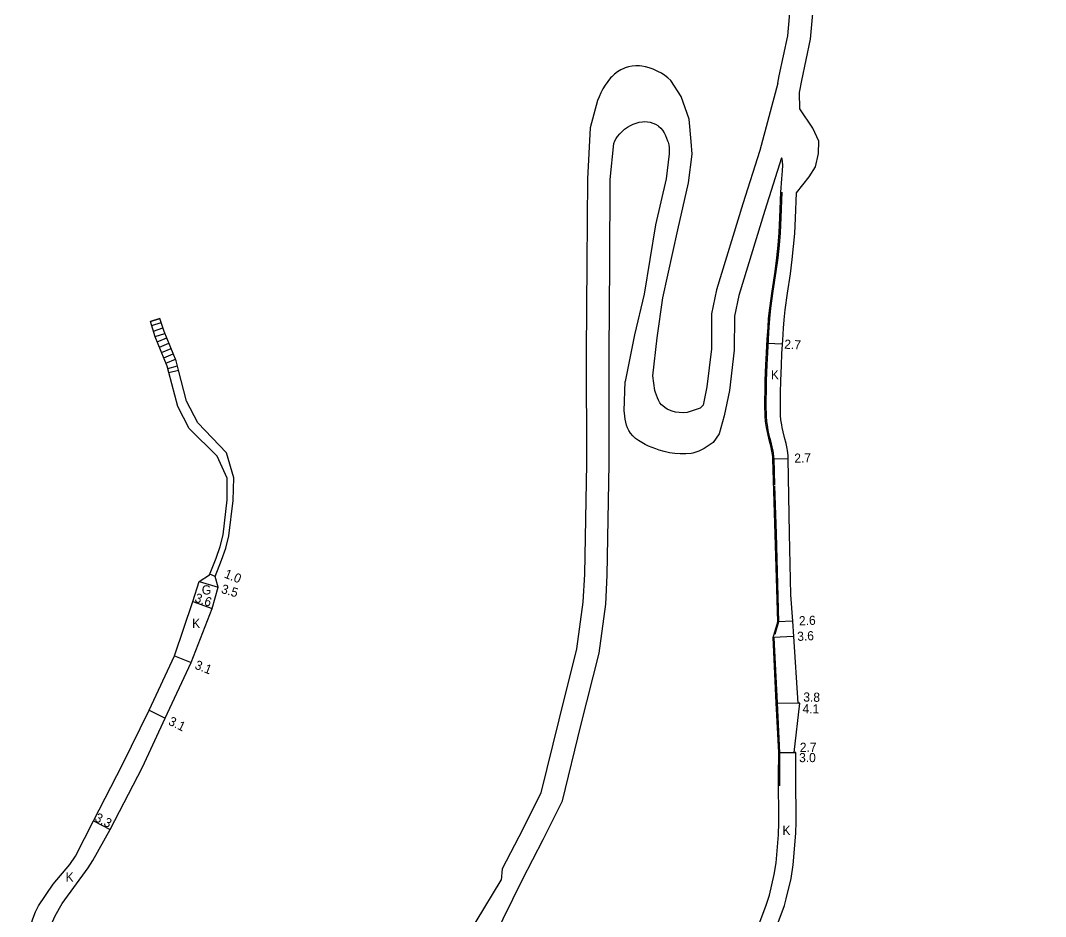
# Model space of a CAD drawing. Header units: metres. Extents: x -24000 to -20000, y -93000 to -89999.
# Drawn here: x -20632.9 to -20454.2, y -90519.1 to -90363 of the extents above; entities that cross this region are included whole.
import ezdxf

# ---------------------------------------------------------------- set-up
doc = ezdxf.new("R2010")
doc.units = ezdxf.units.M
doc.header["$LTSCALE"] = 2.5
for name, color, linetype in [('その他', 7, 'Continuous'), ('幅員', 7, 'Continuous'), ('歩道・分離帯・安全施設', 7, 'Continuous'), ('舗装', 7, 'Continuous'), ('道路', 7, 'Continuous')]:
    doc.layers.add(name, color=color, linetype=linetype)
doc.styles.get("Standard").update_dxf_attribs({"font": ''})
doc.styles.get('Standard').set_extended_font_data('@MS PGothic')

msp = doc.modelspace()

# ---------------------------------------------------------------- linework, layer by layer
at = {"layer": 'その他', "flags": 128}
for points in [[(-20610.29, -90415.46), (-20608.62, -90414.93)], [(-20607.07, -90424.32), (-20607.35, -90423.25), (-20609.44, -90418.12), (-20610.29, -90415.46)], [(-20610.07, -90416.15), (-20608.4, -90415.61)], [(-20605.38, -90423.93), (-20605.81, -90422.3), (-20607.9, -90417.17), (-20608.62, -90414.93)], [(-20609.77, -90417.1), (-20608.1, -90416.56)], [(-20609.46, -90418.05), (-20607.76, -90417.51)], [(-20609.09, -90418.98), (-20607.44, -90418.31)], [(-20608.71, -90419.9), (-20607.06, -90419.23)], [(-20608.33, -90420.83), (-20606.68, -90420.16)], [(-20607.96, -90421.76), (-20606.31, -90421.09)], [(-20607.58, -90422.68), (-20605.93, -90422.01)], [(-20607.25, -90423.63), (-20605.58, -90423.19)], [(-20607.07, -90424.32), (-20605.38, -90423.93)]]:
    msp.add_lwpolyline(points, dxfattribs=at)
at = {"layer": '幅員', "flags": 128}
for points in [[(-20500.08, -90419.41), (-20502.77, -90419.26)], [(-20501.76, -90439.4), (-20499.06, -90439.32)], [(-20601.81, -90460.76), (-20598.46, -90461.76)], [(-20599.02, -90459.86), (-20599.95, -90459.49)], [(-20602.91, -90464.27), (-20599.51, -90465.46)], [(-20498.3, -90467.67), (-20500.9, -90467.77)], [(-20498.11, -90470.36), (-20501.71, -90470.54)], [(-20606.07, -90473.72), (-20603.18, -90474.85)], [(-20501.16, -90481.89), (-20497.06, -90481.96)], [(-20501.16, -90481.89), (-20497.36, -90481.95)], [(-20610.49, -90483.21), (-20607.7, -90484.56)], [(-20500.73, -90490.59), (-20498.03, -90490.59)], [(-20500.73, -90490.59), (-20497.73, -90490.59)], [(-20620.23, -90502.5), (-20617.29, -90504)]]:
    msp.add_lwpolyline(points, dxfattribs=at)
at = {"layer": '歩道・分離帯・安全施設', "flags": 128}
for points in [[(-20500.2, -90392.9), (-20500.38, -90397.34), (-20500.48, -90399.96), (-20500.66, -90402.14), (-20500.9, -90404.33), (-20501.22, -90406.75), (-20501.74, -90410.16), (-20502.16, -90413.12), (-20502.35, -90414.94), (-20502.45, -90416.44), (-20502.58, -90418.52), (-20502.71, -90420.88), (-20502.82, -90422.98), (-20502.92, -90425.72), (-20502.95, -90427.86), (-20502.98, -90428.83), (-20502.99, -90429.95), (-20502.94, -90431.95), (-20502.87, -90432.88), (-20502.72, -90433.86), (-20502.62, -90434.43), (-20502.43, -90435.25), (-20502.18, -90436.27), (-20501.92, -90437.28), (-20501.77, -90438.06), (-20501.71, -90438.34), (-20501.63, -90439.02), (-20501.61, -90439.4), (-20501.47, -90443.91)], [(-20501.46, -90444.06), (-20501.2, -90452.48), (-20500.75, -90467.79), (-20501.39, -90470.01)], [(-20501.55, -90470.53), (-20501.56, -90470.56), (-20501.01, -90481.88), (-20500.58, -90490.63)], [(-20500.58, -90490.63), (-20500.6, -90494.72), (-20500.59, -90496.39)]]:
    msp.add_lwpolyline(points, dxfattribs=at)
at = {"layer": '舗装', "flags": 128}
msp.add_lwpolyline([(-20602.91, -90464.27), (-20599.51, -90465.46)], dxfattribs=at)
at = {"layer": '道路', "flags": 128}
for points in [[(-20500.89, -90373.91), (-20500.65, -90372.63), (-20499.14, -90365.65), (-20498.14, -90354.37), (-20497.52, -90344.09), (-20496.57, -90340.43), (-20493.83, -90334.88), (-20489.33, -90328.49), (-20481.98, -90320.96), (-20477.5, -90315.21), (-20474.21, -90310.23), (-20470.36, -90303.39), (-20465.69, -90295.46), (-20463.39, -90290.21), (-20460.28, -90282.82), (-20457.9, -90277.65)], [(-20497.13, -90375.55), (-20496.73, -90373.43), (-20495.18, -90366.25), (-20494.15, -90354.65), (-20493.55, -90344.72), (-20492.8, -90341.83), (-20490.38, -90336.93), (-20486.25, -90331.06), (-20478.96, -90323.6), (-20474.25, -90317.55), (-20470.79, -90312.31), (-20466.9, -90305.4), (-20462.13, -90297.29), (-20459.69, -90291.74), (-20456.54, -90284.24), (-20454.22, -90279.21)], [(-20517.74, -90376.2), (-20519.54, -90373.42), (-20520.05, -90372.95), (-20520.6, -90372.54), (-20521.2, -90372.17), (-20521.81, -90371.84), (-20522.02, -90371.74), (-20522.65, -90371.47), (-20523.3, -90371.24), (-20523.96, -90371.05), (-20524.63, -90370.93), (-20525, -90370.9), (-20525.64, -90370.88), (-20526.27, -90370.93), (-20526.9, -90371.04), (-20527.5, -90371.23), (-20527.65, -90371.28), (-20528.25, -90371.56), (-20528.82, -90371.92), (-20529.36, -90372.32), (-20529.86, -90372.78), (-20530.05, -90372.99), (-20530.55, -90373.59), (-20530.99, -90374.23), (-20531.38, -90374.9), (-20531.74, -90375.6), (-20532.07, -90376.31), (-20532.34, -90376.95), (-20533.62, -90381.7)], [(-20500.89, -90373.91), (-20504.04, -90385.65), (-20506.97, -90394.94), (-20511.59, -90409.91), (-20512.47, -90414.1), (-20512.48, -90420.2), (-20513.26, -90426.84), (-20513.92, -90430.01), (-20514.41, -90430.56)], [(-20522.69, -90424.94), (-20521.92, -90418.3), (-20520.94, -90411.29), (-20518.3, -90399.46), (-20516.44, -90391.26), (-20515.81, -90386.3), (-20516.02, -90384.04), (-20516.37, -90380.18), (-20517.74, -90376.2)], [(-20497.65, -90393), (-20495.4, -90390.25), (-20494.35, -90388.49), (-20493.81, -90386.16), (-20493.74, -90384.01), (-20494.79, -90381.72), (-20497.03, -90378.37), (-20497.13, -90375.55)], [(-20533.62, -90381.7), (-20534.1, -90390.6), (-20534.19, -90405.24), (-20534.32, -90420.91), (-20534.28, -90440.25), (-20534.62, -90459.48), (-20534.87, -90464.35), (-20535.97, -90472.48), (-20539.1, -90484.87), (-20542.23, -90497.62), (-20545.35, -90503.91), (-20548.96, -90510.83)], [(-20545.41, -90512.68), (-20541.8, -90505.75), (-20538.45, -90499), (-20535.22, -90485.85), (-20532.04, -90473.24), (-20530.88, -90464.73), (-20530.62, -90459.64), (-20530.28, -90440.26), (-20530.32, -90420.93), (-20530.19, -90405.3), (-20530.1, -90390.71), (-20529.48, -90384.41), (-20529.3, -90383.97), (-20529.07, -90383.55), (-20528.82, -90383.2), (-20528.45, -90382.74), (-20528.04, -90382.31), (-20527.6, -90381.93), (-20527.12, -90381.59), (-20527.08, -90381.57), (-20526.6, -90381.3), (-20526.1, -90381.06), (-20525.58, -90380.86), (-20525.05, -90380.71), (-20524.51, -90380.62), (-20524.13, -90380.6), (-20523.64, -90380.63), (-20523.15, -90380.71), (-20522.68, -90380.85), (-20522.22, -90381.04), (-20521.81, -90381.29), (-20521.67, -90381.39), (-20521.31, -90381.73), (-20520.99, -90382.12), (-20520.72, -90382.55), (-20520.48, -90383), (-20520.28, -90383.48), (-20520.1, -90383.96), (-20520.03, -90384.19), (-20519.91, -90384.67), (-20519.85, -90385.17), (-20519.83, -90385.67), (-20519.83, -90386.17), (-20519.84, -90386.24), (-20520.38, -90390.56), (-20522.21, -90398.61), (-20524.21, -90410.69), (-20525.88, -90417.77), (-20527.53, -90425.89)], [(-20500.25, -90386.92), (-20503.13, -90396.08), (-20507.71, -90410.92), (-20508.47, -90414.52), (-20508.48, -90420.44), (-20509.31, -90427.48), (-20510.23, -90431.88), (-20511.1, -90435.05), (-20512.15, -90436.55)], [(-20500.35, -90392.89), (-20500.18, -90390.56), (-20500.07, -90389.17), (-20500.04, -90388.19), (-20500.08, -90387.56), (-20500.16, -90387.11), (-20500.25, -90386.92)], [(-20505.22, -90523.42), (-20502.9, -90517.15), (-20502.37, -90515.41), (-20501.5, -90511.82), (-20501.18, -90509.78), (-20500.78, -90504.93), (-20500.7, -90502.77), (-20500.75, -90494.72), (-20500.73, -90490.59), (-20501.16, -90481.89), (-20501.71, -90470.54), (-20500.9, -90467.77), (-20501.35, -90452.49), (-20501.76, -90439.4), (-20501.78, -90439.03), (-20501.86, -90438.36), (-20501.92, -90438.09), (-20502.07, -90437.32), (-20502.32, -90436.3), (-20502.58, -90435.28), (-20502.76, -90434.46), (-20502.87, -90433.89), (-20503.02, -90432.9), (-20503.09, -90431.95), (-20503.14, -90429.95), (-20503.13, -90428.83), (-20503.1, -90427.85), (-20503.07, -90425.71), (-20502.97, -90422.97), (-20502.86, -90420.88), (-20502.73, -90418.51), (-20502.6, -90416.43), (-20502.5, -90414.93), (-20502.31, -90413.1), (-20501.89, -90410.13), (-20501.37, -90406.73), (-20501.05, -90404.32), (-20500.81, -90402.12), (-20500.63, -90399.95), (-20500.53, -90397.33), (-20500.35, -90392.89)], [(-20502.45, -90524.57), (-20499.73, -90517.22), (-20499.45, -90516.07), (-20498.59, -90512.54), (-20498.2, -90510.12), (-20497.75, -90504.62), (-20497.7, -90502.67), (-20497.75, -90494.71), (-20497.74, -90492.31), (-20497.73, -90490.59), (-20498.03, -90490.59), (-20497.06, -90481.96), (-20497.36, -90481.95), (-20498.11, -90470.36), (-20498.3, -90467.67), (-20498.62, -90463.07), (-20498.85, -90452.37), (-20499.06, -90439.32), (-20499.09, -90438.8), (-20499.2, -90437.92), (-20499.27, -90437.56), (-20499.43, -90436.73), (-20499.7, -90435.65), (-20499.95, -90434.66), (-20500.12, -90433.92), (-20500.21, -90433.44), (-20500.34, -90432.59), (-20500.4, -90431.82), (-20500.44, -90429.93), (-20500.43, -90428.88), (-20500.4, -90427.89), (-20500.37, -90425.78), (-20500.27, -90423.09), (-20500.17, -90421.02), (-20500.04, -90418.67), (-20499.9, -90416.6), (-20499.81, -90415.15), (-20499.63, -90413.43), (-20499.22, -90410.53), (-20498.69, -90407.11), (-20498.37, -90404.64), (-20498.13, -90402.38), (-20497.94, -90400.12), (-20497.83, -90397.44), (-20497.65, -90393)], [(-20608.62, -90414.93), (-20610.29, -90415.46)], [(-20607.07, -90424.32), (-20607.35, -90423.25), (-20609.44, -90418.12), (-20610.29, -90415.46)], [(-20605.38, -90423.93), (-20605.81, -90422.3), (-20607.9, -90417.17), (-20608.62, -90414.93)], [(-20596.88, -90446.54), (-20596.88, -90442.74), (-20598.63, -90438.93), (-20603.56, -90434.08), (-20605.5, -90430.26), (-20607.07, -90424.32)], [(-20595.88, -90446.63), (-20595.74, -90442.7), (-20597.05, -90438.33), (-20602.02, -90433.12), (-20603.97, -90429.31), (-20605.38, -90423.93)], [(-20514.41, -90430.56), (-20516.69, -90431.33), (-20517.38, -90431.37), (-20518.07, -90431.33), (-20518.75, -90431.22), (-20519.32, -90431.06), (-20519.76, -90430.9), (-20520.19, -90430.7), (-20520.59, -90430.46), (-20520.96, -90430.17), (-20521.16, -90429.97), (-20521.46, -90429.59), (-20521.7, -90429.17), (-20521.9, -90428.72), (-20522.07, -90428.26), (-20522.22, -90427.79), (-20522.31, -90427.49), (-20522.69, -90424.94)], [(-20512.15, -90436.55), (-20513.74, -90437.58), (-20514.21, -90437.81), (-20514.69, -90438.04), (-20515.18, -90438.23), (-20515.69, -90438.38), (-20516.03, -90438.44), (-20516.96, -90438.52), (-20517.9, -90438.52), (-20518.84, -90438.46), (-20519.77, -90438.32), (-20520.69, -90438.12), (-20521.56, -90437.86), (-20522.18, -90437.65), (-20522.81, -90437.42), (-20523.43, -90437.16), (-20524.03, -90436.88), (-20524.62, -90436.56), (-20525.18, -90436.21), (-20525.7, -90435.81), (-20526.17, -90435.37), (-20526.6, -90434.89), (-20526.89, -90434.45), (-20527.11, -90434), (-20527.28, -90433.51), (-20527.41, -90433), (-20527.5, -90432.49), (-20527.58, -90431.96), (-20527.65, -90431.44), (-20527.7, -90431.02), (-20527.53, -90425.89)], [(-20632.94, -90536.1), (-20632.57, -90533.68), (-20632.34, -90532.15), (-20632, -90525.28), (-20631.64, -90522.67), (-20631.27, -90521.04), (-20630.81, -90519.56), (-20630.34, -90518.36), (-20629.78, -90517.3), (-20627.22, -90513.5), (-20624.33, -90510.07), (-20623.38, -90508.66), (-20620.23, -90502.5), (-20615.15, -90492.65), (-20610.49, -90483.21), (-20606.07, -90473.72), (-20602.91, -90464.27), (-20601.81, -90460.76), (-20599.98, -90459.57)], [(-20632.9, -90546.72), (-20631.37, -90544.05), (-20630.34, -90541.23), (-20630, -90539.86), (-20629.97, -90539.61), (-20629.2, -90534.1), (-20628.88, -90531.45), (-20628.54, -90525.09), (-20628.26, -90523.3), (-20627.94, -90521.97), (-20627.34, -90520.06), (-20626.88, -90519.03), (-20625.65, -90516.91), (-20621.12, -90510.65), (-20620.33, -90509.4), (-20617.29, -90504), (-20611.66, -90493.1), (-20607.7, -90484.56), (-20603.18, -90474.85), (-20599.51, -90465.46), (-20598.46, -90461.76), (-20599.02, -90459.86)], [(-20548.96, -90510.83), (-20549.11, -90512.8)], [(-20572.99, -90546.72), (-20572.47, -90546.12), (-20567.17, -90539.16), (-20557.85, -90527.25), (-20549.11, -90512.8)], [(-20566.89, -90546.72), (-20563.37, -90542.1), (-20553.88, -90529.97), (-20545.41, -90512.68)]]:
    msp.add_lwpolyline(points, dxfattribs=at)
at = {"layer": '道路'}
for points in [[(-20599.98, -90459.57), (-20598.84, -90456.71), (-20598.1, -90454.64), (-20597.61, -90452.64), (-20596.88, -90446.54)], [(-20599.02, -90459.86), (-20597.91, -90457.06), (-20597.14, -90454.93), (-20596.62, -90452.81), (-20595.88, -90446.63)]]:
    msp.add_lwpolyline(points, dxfattribs=at)

# ---------------------------------------------------------------- texts
at = {"layer": '幅員'}
for s, rotation, p in [('2.7', 356.5371, (-20499.81, -90420.17)), ('2.7', 1.8509, (-20497.99, -90440.08)), ('1.0', 338.4043, (-20597.54, -90460.04)), ('3.5', 343.3364, (-20598.07, -90462.72)), ('3.6', 340.7407, (-20602.69, -90464.24)), ('2.6', 2.3368, (-20497.17, -90468.42)), ('3.6', 2.8873, (-20497.47, -90471.13)), ('3.1', 338.5299, (-20602.68, -90475.91)), ('3.8', 358.9937, (-20496.46, -90481.69)), ('4.1', 358.9937, (-20496.59, -90483.72)), ('3.1', 334.1901, (-20607.29, -90485.65)), ('3.3', 332.9468, (-20620.14, -90502.43))]:
    msp.add_text(s, height=1.6, rotation=rotation, dxfattribs=at).set_placement(p)
for s, p in [('2.7', (-20497.06, -90490.46)), ('3.0', (-20497.18, -90492.25))]:
    msp.add_text(s, height=1.6, dxfattribs=at).set_placement(p)
at = {"layer": '舗装'}
for s, p in [('K', (-20502.1, -90425.53)), ('G', (-20601.33, -90463.02)), ('K', (-20603.02, -90468.85)), ('K', (-20500.09, -90504.94)), ('K', (-20625.08, -90513.08))]:
    msp.add_text(s, height=1.6, dxfattribs=at).set_placement(p)

doc.saveas('drawing.dxf')
